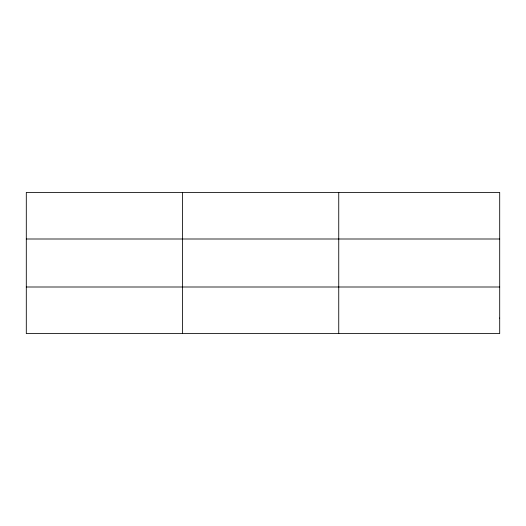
<?xml version="1.0" encoding="UTF-8"?>
<svg xmlns="http://www.w3.org/2000/svg" width="526" height="526" viewBox="0 0 526 526"><rect width="100%" height="100%" fill="white"/><g stroke="black" fill="none" stroke-linecap="round" stroke-linejoin="round"><path stroke-width="0.79" d="M182.522 333.583L182.522 192.417M338.744 333.583L338.744 192.417M26.3 239.001L499.7 239.001M26.3 286.999L499.7 286.999M499.7 318.052L499.7 333.583L26.3 333.583L26.3 192.417L499.7 192.417L499.7 318.052"/></g></svg>
